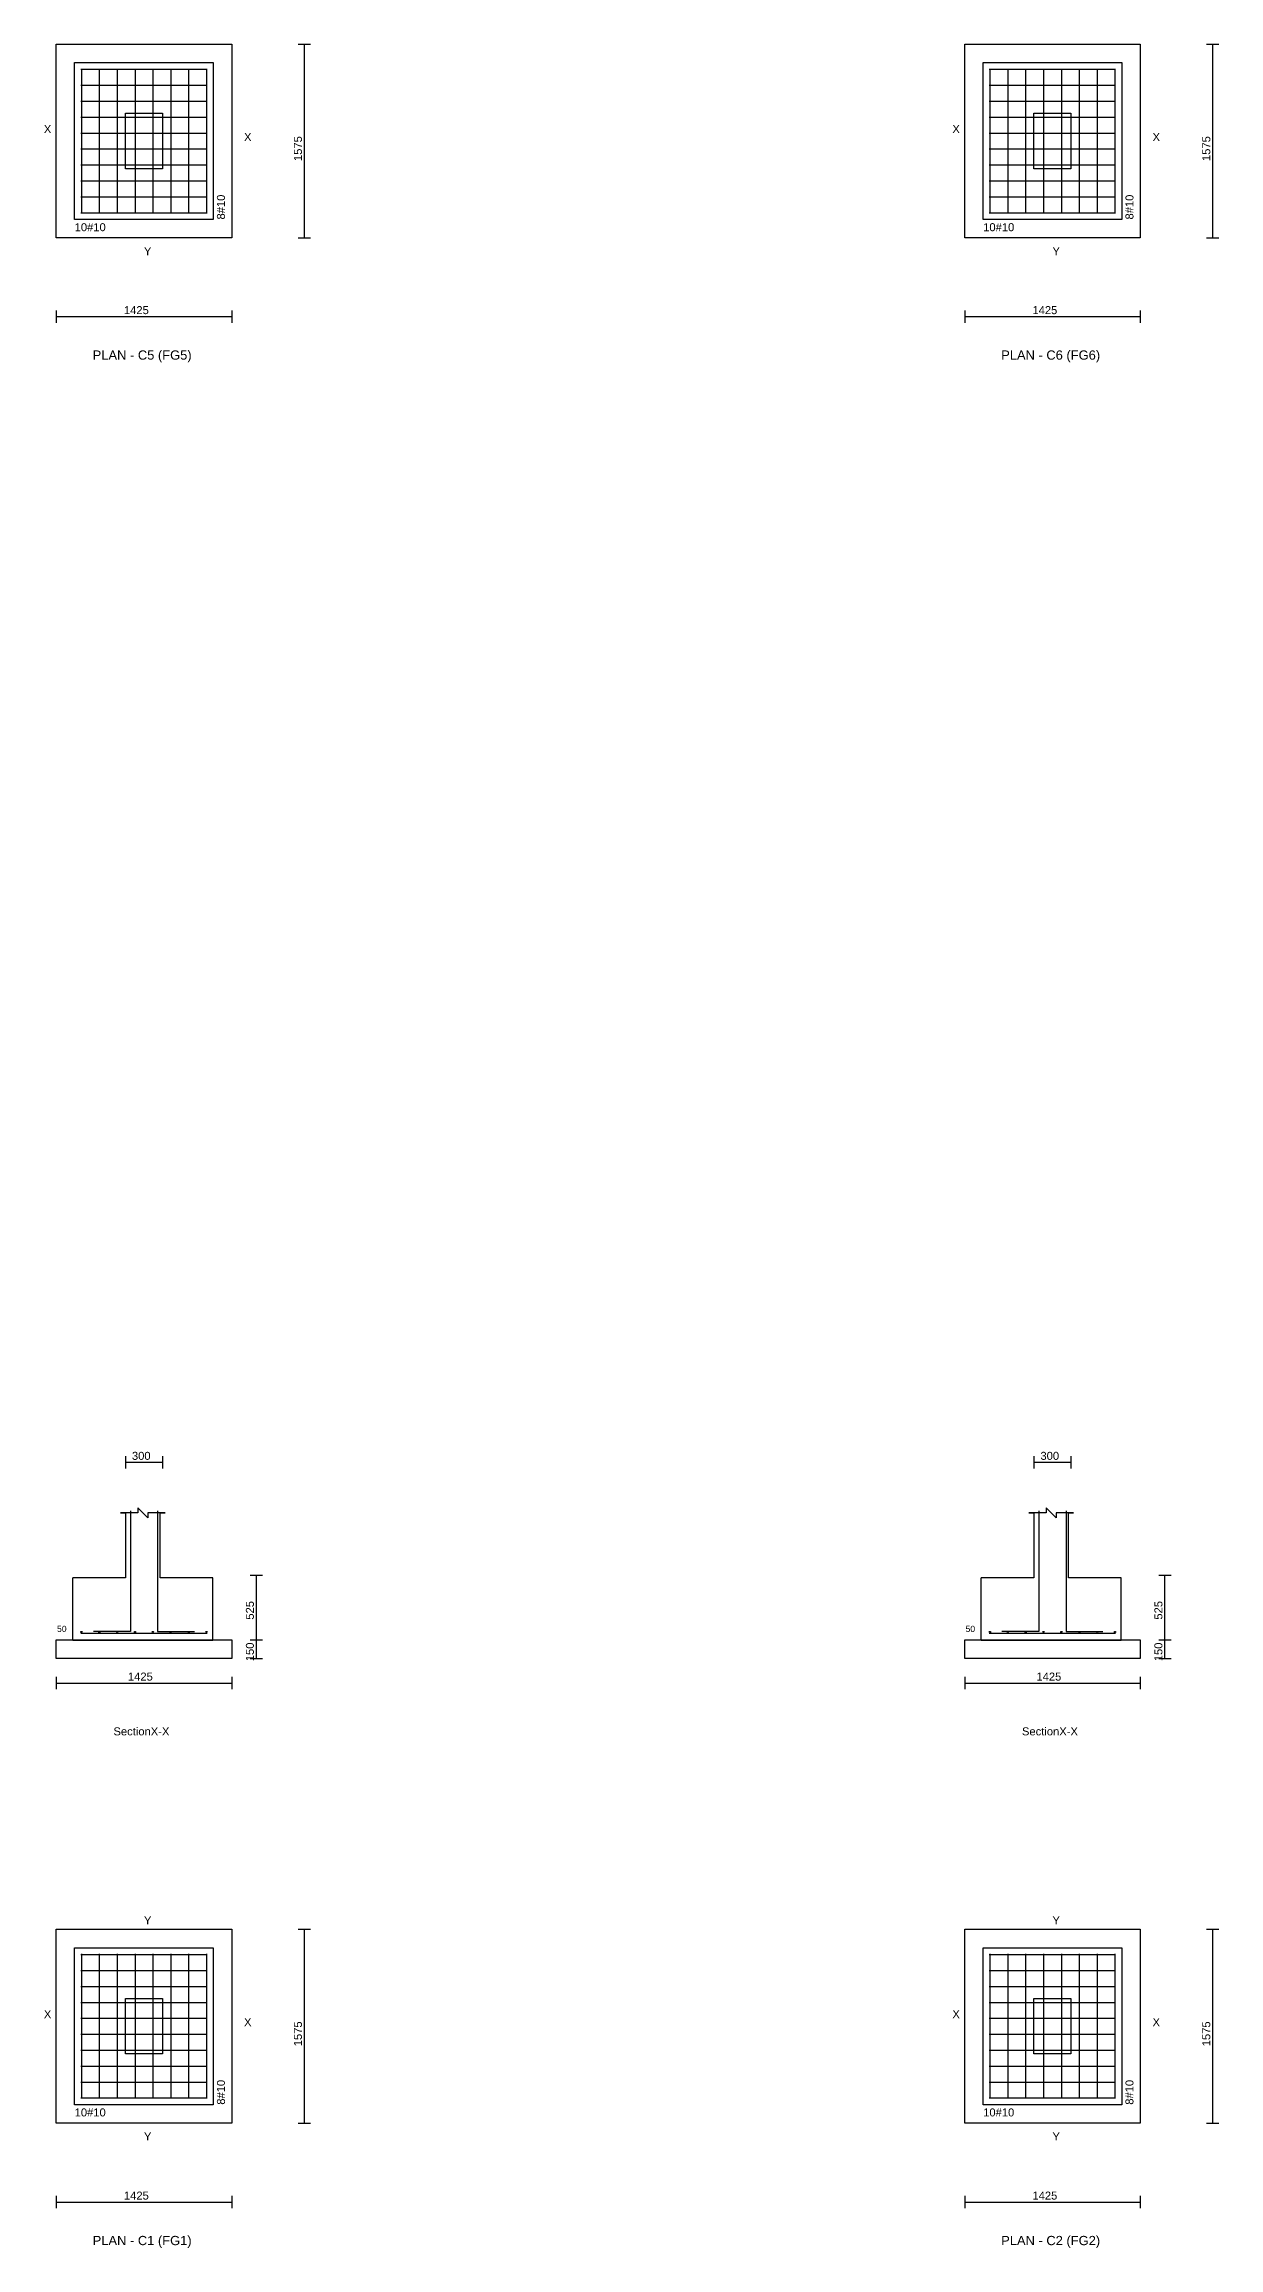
# Model space of a CAD drawing. Extents: x 0 to 27, y -1 to 285.
# Drawn here: x 0.25 to 9.79, y -0.66 to 17.24 of the extents above; entities that cross this region are included whole.
import ezdxf
from ezdxf.enums import TextEntityAlignment as Align

# ---------------------------------------------------------------- set-up
doc = ezdxf.new("R2010")
doc.units = 0
for name, color, linetype in [('Bottom_Cover', 7, 'CONTINUOUS'), ('Column_Bars', 4, 'CONTINUOUS'), ('Column_Dimension', 7, 'CONTINUOUS'), ('Columns', 4, 'CONTINUOUS'), ('dim_all', 7, 'CONTINUOUS'), ('Footing_Plan', 7, 'CONTINUOUS'), ('PCC', 2, 'CONTINUOUS'), ('PCC_Depth', 7, 'CONTINUOUS'), ('Pcc_Plan', 2, 'CONTINUOUS'), ('Plan', 7, 'CONTINUOUS'), ('Plan_Rf_Xdir', 1, 'CONTINUOUS'), ('Plan_Rf_Ydir', 3, 'CONTINUOUS'), ('Section', 2, 'CONTINUOUS'), ('SectionName', 3, 'CONTINUOUS'), ('Sectn_Rf_Xdir', 1, 'CONTINUOUS'), ('Sectn_Rf_Ydir', 3, 'CONTINUOUS'), ('Total_Depth', 7, 'CONTINUOUS'), ('X_Dimension', 7, 'CONTINUOUS')]:
    doc.layers.add(name, color=color, linetype=linetype)
doc.styles.add('STRUDS_Arial', font='ARIAL.TTF', dxfattribs={"height": 0.04})

msp = doc.modelspace()

# ---------------------------------------------------------------- linework, layer by layer
at = {"layer": 'Column_Bars'}
for p, q in [((0.9525, 5.325), (0.9525, 4.345)), ((1.1725, 5.325), (1.1725, 4.345)), ((8.3275, 5.325), (8.3275, 4.345)), ((8.5475, 5.325), (8.5475, 4.345)), ((0.9525, 4.345), (0.6525, 4.345)), ((1.1725, 4.345), (1.4725, 4.345)), ((8.3275, 4.345), (8.0275, 4.345)), ((8.5475, 4.345), (8.8475, 4.345))]:
    msp.add_line(p, q, dxfattribs=at)
at = {"layer": 'Columns'}
for p, q in [((0.9125, 16.225), (0.9125, 16.675)), ((0.9125, 16.675), (1.2125, 16.675)), ((1.2125, 16.675), (1.2125, 16.225)), ((8.2875, 16.225), (8.2875, 16.675)), ((8.2875, 16.675), (8.5875, 16.675)), ((8.5875, 16.675), (8.5875, 16.225)), ((1.2125, 16.225), (0.9125, 16.225)), ((8.5875, 16.225), (8.2875, 16.225)), ((0.9125, 0.9125), (0.9125, 1.3625)), ((0.9125, 1.3625), (1.2125, 1.3625)), ((1.2125, 1.3625), (1.2125, 0.9125)), ((8.2875, 0.9125), (8.2875, 1.3625)), ((8.2875, 1.3625), (8.5875, 1.3625)), ((8.5875, 1.3625), (8.5875, 0.9125)), ((1.2125, 0.9125), (0.9125, 0.9125)), ((8.5875, 0.9125), (8.2875, 0.9125))]:
    msp.add_line(p, q, dxfattribs=at)
at = {"layer": 'dim_all'}
for p, q in [((2.31495, 17.2375), (2.41495, 17.2375)), ((2.36495, 15.6625), (2.36495, 17.2375)), ((9.68858, 17.2375), (9.78858, 17.2375)), ((9.73858, 15.6625), (9.73858, 17.2375)), ((2.31495, 15.6625), (2.41495, 15.6625)), ((9.68858, 15.6625), (9.78858, 15.6625)), ((0.35, 15.074), (0.35, 14.974)), ((1.775, 15.074), (1.775, 14.974)), ((7.725, 15.074), (7.725, 14.974)), ((9.15, 15.074), (9.15, 14.974)), ((0.35, 15.024), (1.775, 15.024)), ((7.725, 15.024), (9.15, 15.024)), ((0.9125, 5.76809), (0.9125, 5.66809)), ((1.2125, 5.76809), (1.2125, 5.66809)), ((8.2875, 5.76809), (8.2875, 5.66809)), ((8.5875, 5.76809), (8.5875, 5.66809)), ((0.9125, 5.71809), (1.2125, 5.71809)), ((8.2875, 5.71809), (8.5875, 5.71809)), ((1.925, 4.8), (2.025, 4.8)), ((1.975, 4.275), (1.975, 4.8)), ((9.3, 4.8), (9.4, 4.8)), ((9.35, 4.275), (9.35, 4.8)), ((1.925, 4.275), (2.025, 4.275)), ((1.925, 4.275), (2.025, 4.275)), ((1.925, 4.125), (2.025, 4.125)), ((1.975, 4.125), (1.975, 4.275)), ((9.3, 4.275), (9.4, 4.275)), ((9.3, 4.275), (9.4, 4.275)), ((9.3, 4.125), (9.4, 4.125)), ((9.35, 4.125), (9.35, 4.275)), ((0.35, 3.975), (0.35, 3.875)), ((1.775, 3.975), (1.775, 3.875)), ((7.725, 3.975), (7.725, 3.875)), ((9.15, 3.975), (9.15, 3.875)), ((0.35, 3.925), (1.775, 3.925)), ((7.725, 3.925), (9.15, 3.925)), ((2.31495, 1.925), (2.41495, 1.925)), ((2.36495, 0.35), (2.36495, 1.925)), ((9.68858, 1.925), (9.78858, 1.925)), ((9.73858, 0.35), (9.73858, 1.925)), ((2.31495, 0.35), (2.41495, 0.35)), ((9.68858, 0.35), (9.78858, 0.35)), ((0.35, -0.24051), (0.35, -0.34051)), ((0.35, -0.29051), (1.775, -0.29051)), ((1.775, -0.24051), (1.775, -0.34051)), ((7.725, -0.24051), (7.725, -0.34051)), ((7.725, -0.29051), (9.15, -0.29051)), ((9.15, -0.24051), (9.15, -0.34051))]:
    msp.add_line(p, q, dxfattribs=at)
at = {"layer": 'Footing_Plan'}
for p, q in [((0.5, 15.8125), (0.5, 17.0875)), ((0.5, 17.0875), (1.625, 17.0875)), ((1.625, 17.0875), (1.625, 15.8125)), ((7.875, 15.8125), (7.875, 17.0875)), ((7.875, 17.0875), (9, 17.0875)), ((9, 17.0875), (9, 15.8125)), ((1.625, 15.8125), (0.5, 15.8125)), ((9, 15.8125), (7.875, 15.8125)), ((0.5, 0.5), (0.5, 1.775)), ((0.5, 1.775), (1.625, 1.775)), ((1.625, 1.775), (1.625, 0.5)), ((7.875, 0.5), (7.875, 1.775)), ((7.875, 1.775), (9, 1.775)), ((9, 1.775), (9, 0.5)), ((1.625, 0.5), (0.5, 0.5)), ((9, 0.5), (7.875, 0.5))]:
    msp.add_line(p, q, dxfattribs=at)
at = {"layer": 'PCC'}
for p, q in [((0.35, 4.125), (0.35, 4.275)), ((0.35, 4.275), (1.775, 4.275)), ((0.35, 4.125), (0.35, 4.275)), ((0.35, 4.275), (1.775, 4.275)), ((1.775, 4.125), (0.35, 4.125)), ((1.775, 4.125), (0.35, 4.125)), ((1.775, 4.275), (1.775, 4.125)), ((1.775, 4.275), (1.775, 4.125)), ((7.725, 4.125), (7.725, 4.275)), ((7.725, 4.275), (9.15, 4.275)), ((7.725, 4.125), (7.725, 4.275)), ((7.725, 4.275), (9.15, 4.275)), ((9.15, 4.125), (7.725, 4.125)), ((9.15, 4.125), (7.725, 4.125)), ((9.15, 4.275), (9.15, 4.125)), ((9.15, 4.275), (9.15, 4.125))]:
    msp.add_line(p, q, dxfattribs=at)
at = {"layer": 'Pcc_Plan'}
for p, q in [((0.35, 15.6625), (0.35, 17.2375)), ((0.35, 17.2375), (1.775, 17.2375)), ((1.775, 17.2375), (1.775, 15.6625)), ((7.725, 15.6625), (7.725, 17.2375)), ((7.725, 17.2375), (9.15, 17.2375)), ((9.15, 17.2375), (9.15, 15.6625)), ((1.775, 15.6625), (0.35, 15.6625)), ((9.15, 15.6625), (7.725, 15.6625)), ((0.35, 0.35), (0.35, 1.925)), ((0.35, 1.925), (1.775, 1.925)), ((1.775, 1.925), (1.775, 0.35)), ((7.725, 0.35), (7.725, 1.925)), ((7.725, 1.925), (9.15, 1.925)), ((9.15, 1.925), (9.15, 0.35)), ((1.775, 0.35), (0.35, 0.35)), ((9.15, 0.35), (7.725, 0.35))]:
    msp.add_line(p, q, dxfattribs=at)
at = {"layer": 'Plan_Rf_Xdir'}
for p, q in [((0.55, 17.0325), (1.575, 17.0325)), ((7.925, 17.0325), (8.95, 17.0325)), ((0.55, 16.9031), (1.575, 16.9031)), ((7.925, 16.9031), (8.95, 16.9031)), ((0.55, 16.7736), (1.575, 16.7736)), ((7.925, 16.7736), (8.95, 16.7736)), ((0.55, 16.6442), (1.575, 16.6442)), ((0.55, 16.5147), (1.575, 16.5147)), ((7.925, 16.6442), (8.95, 16.6442)), ((7.925, 16.5147), (8.95, 16.5147)), ((0.55, 16.3853), (1.575, 16.3853)), ((7.925, 16.3853), (8.95, 16.3853)), ((0.55, 16.2558), (1.575, 16.2558)), ((0.55, 16.1264), (1.575, 16.1264)), ((7.925, 16.2558), (8.95, 16.2558)), ((7.925, 16.1264), (8.95, 16.1264)), ((0.55, 15.9969), (1.575, 15.9969)), ((7.925, 15.9969), (8.95, 15.9969)), ((0.55, 15.8675), (1.575, 15.8675)), ((7.925, 15.8675), (8.95, 15.8675)), ((0.55, 1.72), (1.575, 1.72)), ((7.925, 1.72), (8.95, 1.72)), ((0.55, 1.59056), (1.575, 1.59056)), ((0.55, 1.46111), (1.575, 1.46111)), ((7.925, 1.59056), (8.95, 1.59056)), ((7.925, 1.46111), (8.95, 1.46111)), ((0.55, 1.33167), (1.575, 1.33167)), ((7.925, 1.33167), (8.95, 1.33167)), ((0.55, 1.20222), (1.575, 1.20222)), ((7.925, 1.20222), (8.95, 1.20222)), ((0.55, 1.07278), (1.575, 1.07278)), ((0.55, 0.94333), (1.575, 0.94333)), ((7.925, 1.07278), (8.95, 1.07278)), ((7.925, 0.94333), (8.95, 0.94333)), ((0.55, 0.81389), (1.575, 0.81389)), ((7.925, 0.81389), (8.95, 0.81389)), ((0.55, 0.68444), (1.575, 0.68444)), ((0.55, 0.555), (1.575, 0.555)), ((7.925, 0.68444), (8.95, 0.68444)), ((7.925, 0.555), (8.95, 0.555))]:
    msp.add_line(p, q, dxfattribs=at)
at = {"layer": 'Plan_Rf_Ydir'}
for p, q in [((0.555, 17.0375), (0.555, 15.8625)), ((0.7, 17.0375), (0.7, 15.8625)), ((0.845, 17.0375), (0.845, 15.8625)), ((0.99, 17.0375), (0.99, 15.8625)), ((1.135, 17.0375), (1.135, 15.8625)), ((1.28, 17.0375), (1.28, 15.8625)), ((1.425, 17.0375), (1.425, 15.8625)), ((1.57, 17.0375), (1.57, 15.8625)), ((7.93, 17.0375), (7.93, 15.8625)), ((8.075, 17.0375), (8.075, 15.8625)), ((8.22, 17.0375), (8.22, 15.8625)), ((8.365, 17.0375), (8.365, 15.8625)), ((8.51, 17.0375), (8.51, 15.8625)), ((8.655, 17.0375), (8.655, 15.8625)), ((8.8, 17.0375), (8.8, 15.8625)), ((8.945, 17.0375), (8.945, 15.8625)), ((0.555, 1.725), (0.555, 0.55)), ((0.7, 1.725), (0.7, 0.55)), ((0.845, 1.725), (0.845, 0.55)), ((0.99, 1.725), (0.99, 0.55)), ((1.135, 1.725), (1.135, 0.55)), ((1.28, 1.725), (1.28, 0.55)), ((1.425, 1.725), (1.425, 0.55)), ((1.57, 1.725), (1.57, 0.55)), ((7.93, 1.725), (7.93, 0.55)), ((8.075, 1.725), (8.075, 0.55)), ((8.22, 1.725), (8.22, 0.55)), ((8.365, 1.725), (8.365, 0.55)), ((8.51, 1.725), (8.51, 0.55)), ((8.655, 1.725), (8.655, 0.55)), ((8.8, 1.725), (8.8, 0.55)), ((8.945, 1.725), (8.945, 0.55))]:
    msp.add_line(p, q, dxfattribs=at)
at = {"layer": 'Section'}
for p, q in [((0.91158, 5.3074), (0.87106, 5.3074)), ((0.87106, 5.3074), (0.91158, 5.3074)), ((1.01286, 5.3074), (0.91158, 5.3074)), ((0.91158, 5.3074), (0.91158, 4.78071)), ((1.09389, 5.26688), (1.01286, 5.34791)), ((1.01286, 5.34791), (1.01286, 5.3074)), ((1.19518, 5.3074), (1.09389, 5.3074)), ((1.09389, 5.3074), (1.09389, 5.26688)), ((1.19518, 4.78071), (1.19518, 5.3074)), ((1.19518, 5.3074), (1.23569, 5.3074)), ((1.23569, 5.3074), (1.19518, 5.3074)), ((8.28521, 5.3074), (8.24469, 5.3074)), ((8.24469, 5.3074), (8.28521, 5.3074)), ((8.3865, 5.3074), (8.28521, 5.3074)), ((8.28521, 5.3074), (8.28521, 4.78071)), ((8.46752, 5.26688), (8.3865, 5.34791)), ((8.3865, 5.34791), (8.3865, 5.3074)), ((8.56881, 5.3074), (8.46752, 5.3074)), ((8.46752, 5.3074), (8.46752, 5.26688)), ((8.56881, 4.78071), (8.56881, 5.3074)), ((8.56881, 5.3074), (8.60932, 5.3074)), ((8.60932, 5.3074), (8.56881, 5.3074)), ((0.91158, 4.78071), (0.48617, 4.78071)), ((0.48617, 4.27428), (0.48617, 4.78071)), ((0.91158, 4.78071), (0.91158, 4.78071)), ((0.91158, 4.78071), (0.91158, 4.78071)), ((0.91158, 4.78071), (0.91158, 4.78071)), ((1.62058, 4.78071), (1.19518, 4.78071)), ((1.19518, 4.78071), (1.19518, 4.78071)), ((1.19518, 4.78071), (1.19518, 4.78071)), ((1.19518, 4.78071), (1.19518, 4.78071)), ((1.62058, 4.27428), (1.62058, 4.78071)), ((8.28521, 4.78071), (7.85981, 4.78071)), ((7.85981, 4.27428), (7.85981, 4.78071)), ((8.28521, 4.78071), (8.28521, 4.78071)), ((8.28521, 4.78071), (8.28521, 4.78071)), ((8.28521, 4.78071), (8.28521, 4.78071)), ((8.99421, 4.78071), (8.56881, 4.78071)), ((8.56881, 4.78071), (8.56881, 4.78071)), ((8.56881, 4.78071), (8.56881, 4.78071)), ((8.56881, 4.78071), (8.56881, 4.78071)), ((8.99421, 4.27428), (8.99421, 4.78071)), ((0.48617, 4.27428), (1.62058, 4.27428)), ((7.85981, 4.27428), (8.99421, 4.27428))]:
    msp.add_line(p, q, dxfattribs=at)
at = {"layer": 'Sectn_Rf_Xdir'}
for p, q in [((0.55, 4.33), (1.575, 4.33)), ((7.925, 4.33), (8.95, 4.33))]:
    msp.add_line(p, q, dxfattribs=at)
at = {"layer": 'Sectn_Rf_Ydir'}
for centre in [(0.555, 4.34), (0.7, 4.34), (0.845, 4.34), (0.99, 4.34), (1.135, 4.34), (1.28, 4.34), (1.425, 4.34), (1.57, 4.34), (7.93, 4.34), (8.075, 4.34), (8.22, 4.34), (8.365, 4.34), (8.51, 4.34), (8.655, 4.34), (8.8, 4.34), (8.945, 4.34)]:
    msp.add_circle(centre, 0.005, dxfattribs=at)

# ---------------------------------------------------------------- texts
at = {"layer": 'Bottom_Cover', "style": 'STRUDS_Arial'}
for p in [(0.3571, 4.34), (7.7321, 4.34)]:
    msp.add_text('50', height=0.05, dxfattribs=at).set_placement(p)
at = {"layer": 'Column_Dimension', "style": 'STRUDS_Arial'}
for p in [(0.965, 5.73809), (8.34, 5.73809)]:
    msp.add_text('300', height=0.065, dxfattribs=at).set_placement(p)
at = {"layer": 'dim_all', "style": 'STRUDS_Arial'}
for p in [(2.34495, 16.2875), (9.71858, 16.2875), (2.34495, 0.975), (9.71858, 0.975)]:
    msp.add_text('1575 ', height=0.065, rotation=90, dxfattribs=at).set_placement(p)
for p in [(0.9, 15.044), (8.275, 15.044), (0.9, -0.27051), (8.275, -0.27051)]:
    msp.add_text('1425 ', height=0.065, dxfattribs=at).set_placement(p)
at = {"layer": 'PCC_Depth', "style": 'STRUDS_Arial'}
for p in [(1.955, 4.1025), (9.33, 4.1025)]:
    msp.add_text('150', height=0.065, rotation=90, dxfattribs=at).set_placement(p)
at = {"layer": 'Plan', "style": 'STRUDS_Arial'}
for s, p in [('PLAN - C5 (FG5) ', (1.0625, 14.674)), ('PLAN - C6 (FG6) ', (8.4375, 14.674)), ('PLAN - C1 (FG1) ', (1.0625, -0.64051)), ('PLAN - C2 (FG2) ', (8.4375, -0.64051))]:
    msp.add_text(s, height=0.075, dxfattribs=at).set_placement(p, align=Align.CENTER)
at = {"layer": 'Plan_Rf_Xdir', "style": 'STRUDS_Arial'}
for p in [(0.5, 15.7175), (7.875, 15.7175), (0.5, 0.405), (7.875, 0.405)]:
    msp.add_text('10#10', height=0.065, dxfattribs=at).set_placement(p)
at = {"layer": 'Plan_Rf_Ydir', "style": 'STRUDS_Arial'}
for p in [(1.72, 15.8125), (9.095, 15.8125), (1.72, 0.5), (9.095, 0.5)]:
    msp.add_text('8#10', height=0.065, rotation=90, dxfattribs=at).set_placement(p)
at = {"layer": 'Section', "style": 'STRUDS_Arial'}
for p in [(0.815, 3.5), (8.19, 3.5)]:
    msp.add_text('SectionX-X', height=0.065, dxfattribs=at).set_placement(p)
at = {"layer": 'SectionName', "style": 'STRUDS_Arial'}
for s, p in [('X', (0.25, 16.515)), ('X', (1.875, 16.45)), ('X', (7.625, 16.515)), ('X', (9.25, 16.45)), ('Y', (1.0625, 15.5225)), ('Y', (8.4375, 15.5225)), ('Y', (1.0625, 1.965)), ('Y', (8.4375, 1.965)), ('X', (0.25, 1.2025)), ('X', (7.625, 1.2025)), ('X', (1.875, 1.1375)), ('X', (9.25, 1.1375)), ('Y', (1.0625, 0.21)), ('Y', (8.4375, 0.21))]:
    msp.add_text(s, height=0.065, dxfattribs=at).set_placement(p)
at = {"layer": 'Total_Depth', "style": 'STRUDS_Arial'}
for p in [(1.955, 4.44), (9.33, 4.44)]:
    msp.add_text('525', height=0.065, rotation=90, dxfattribs=at).set_placement(p)
at = {"layer": 'X_Dimension', "style": 'STRUDS_Arial'}
for p in [(0.9325, 3.945), (8.3075, 3.945)]:
    msp.add_text('1425', height=0.065, dxfattribs=at).set_placement(p)

doc.saveas('drawing.dxf')
